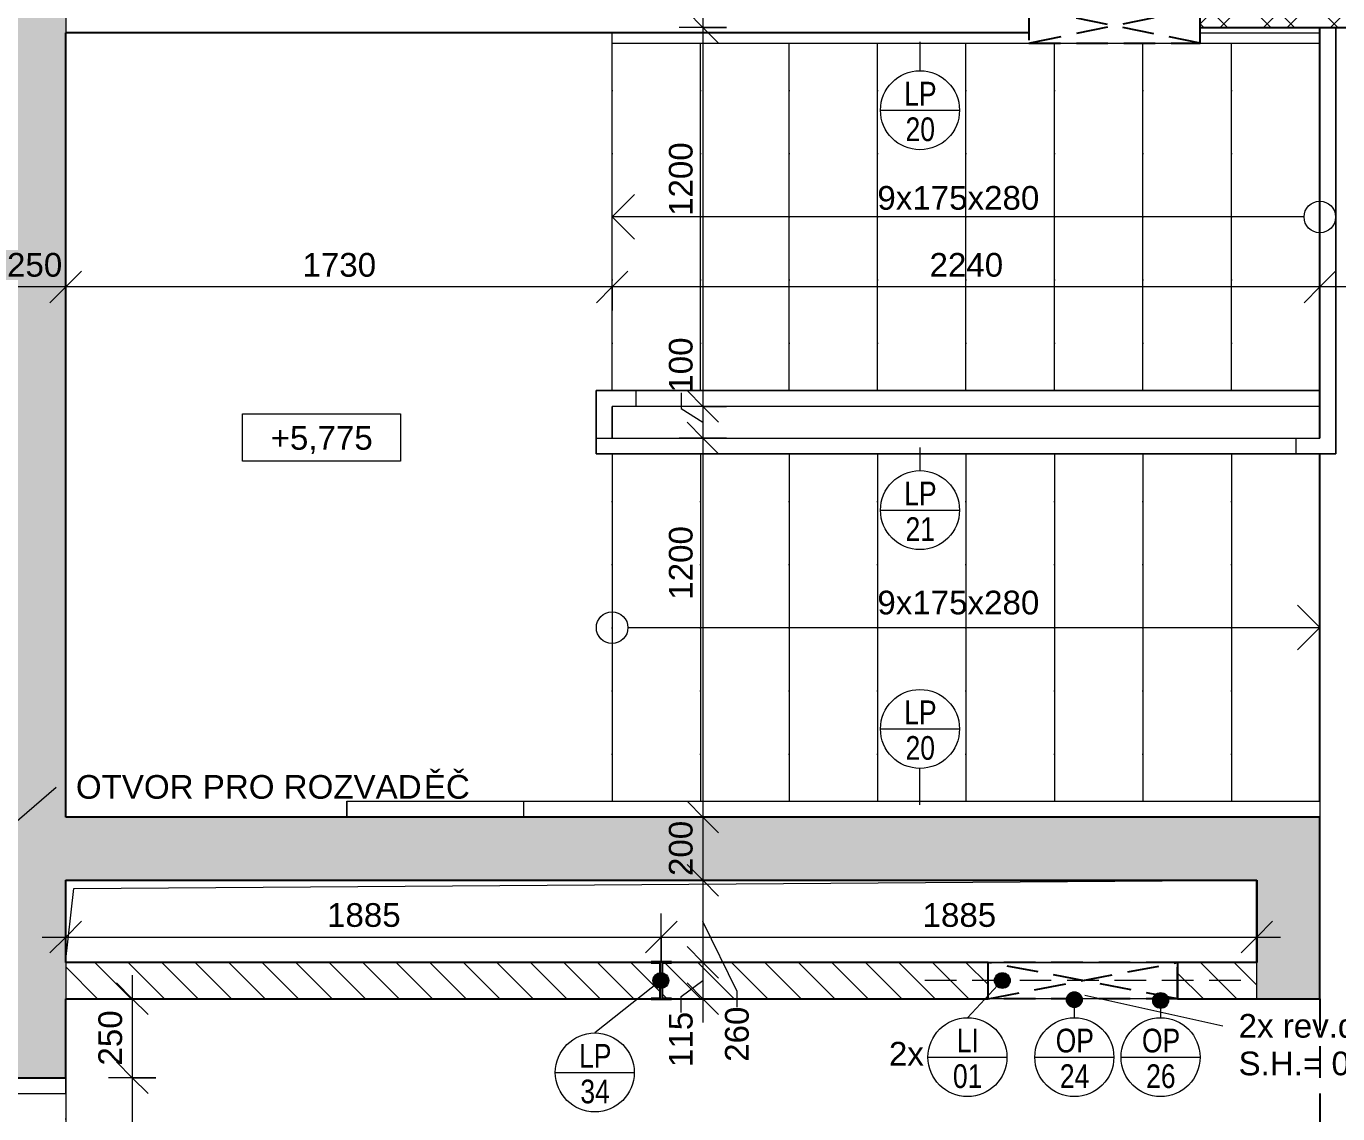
# Model space of a CAD drawing. Header units: millimetres. Extents: x -2204 to 40828, y -3577 to 13817.
# Drawn here: x 10815 to 14967, y 8111 to 11554 of the extents above; entities that cross this region are included whole.
import ezdxf

# ---------------------------------------------------------------- set-up
doc = ezdxf.new("R2010")
doc.units = ezdxf.units.MM
for name, pattern in [('HA_Dash_3mm-S1mm', [150, 100, -50]), ('HA_DashDot_2_2mm-S0_6mm', [110, 50, -30, 0, -30]), ('HA_DashDot_4mm-S1mm', [200, 100, -50, 0, -50])]:
    doc.linetypes.add(name, pattern=pattern)
for name, color, linetype, lineweight in [('A-____-____-DIMS', 9, 'Continuous', 5), ('A-____-____-DIMS-50', 9, 'Continuous', 5), ('A-____-____-IDEN', 9, 'Continuous', 9), ('A-AREA-____-OTLN', 9, 'Continuous', 5), ('A-DETL-____-HDLN', 9, 'HA_Dash_3mm-S1mm', 25), ('A-DETL-GENF-OTLN', 9, 'Continuous', 9), ('A-DOOR-____-MCUT', 9, 'HA_DashDot_2_2mm-S0_6mm', 9), ('A-DOOR-____-OTLN', 9, 'Continuous', 9), ('A-DOOR-FRAM-MCUT', 9, 'Continuous', 9), ('A-FLOR-____-OTLN', 9, 'Continuous', 9), ('A-FLOR-HRAL-IDEN', 9, 'Continuous', 9), ('A-FLOR-HRAL-OTLN', 9, 'Continuous', 9), ('A-GENM-____-HDLN', 9, 'HA_Dash_3mm-S1mm', 9), ('A-GENM-____-IDEN', 9, 'Continuous', 9), ('A-GENM-____-MCUT', 9, 'HA_Dash_3mm-S1mm', 25), ('A-GENM-____-OTLN', 9, 'Continuous', 9), ('A-WALL-____-MCUT', 9, 'Continuous', 9), ('A-WALL-____-PATT', 9, 'Continuous', 25), ('G-____-____-DIMS', 9, 'Continuous', 5), ('G-____-____-TEXT', 9, 'Continuous', 5), ('I-WALL-____-MCUT', 9, 'Continuous', 25), ('I-WALL-____-OTLN', 9, 'Continuous', 9), ('S-COLS-____-MCUT', 9, 'Continuous', 25), ('S-COLS-____-OTLN', 9, 'Continuous', 9), ('S-STRS-____-OTLN', 9, 'Continuous', 9)]:
    doc.layers.add(name, color=color, linetype=linetype, lineweight=lineweight)
doc.styles.add('Arial_1', font='arial.ttf', dxfattribs={"height": 75})
doc.styles.add('Arial_2', font='arial.ttf', dxfattribs={"width": 0.8, "height": 75})
doc.dimstyles.new('Inner_Dimensions', dxfattribs={"dimscale": 304.8, "dimtxt": 76.519455, "dimasz": 0.328084, "dimexe": 0.246063, "dimexo": 0.0625, "dimgap": 0.032808, "dimtad": 1, "dimdec": 0, "dimzin": 0, "dimdsep": 46, "dimtxsty": 'Arial_1', "dimblk1": 'OBLIQUE', "dimblk2": 'OBLIQUE', "dimsah": 1, "dimcen": 0.09, "dimdle": 0.246063, "dimazin": 0, "dimtfac": 1, "dimtdec": 4, "dimtix": 1, "dimtmove": 2, "dimatfit": 3, "dimfxl": 0.246063, "dimfxlon": 1, "dimtvp": 1, "dimtolj": 1, "dimtzin": 0, "dimlwd": 9, "dimlwe": 9, "dimarcsym": 2})
doc.dimstyles.new('Inner_Dimensions_1', dxfattribs={"dimscale": 304.8, "dimtxt": 76.519455, "dimasz": 0.328084, "dimexe": 0.246063, "dimexo": 0.0625, "dimgap": 0.032808, "dimtad": 1, "dimdec": 0, "dimzin": 0, "dimdsep": 46, "dimtxsty": 'Arial_1', "dimblk1": 'OBLIQUE', "dimblk2": 'OBLIQUE', "dimsah": 1, "dimcen": 0.09, "dimdle": 0.246063, "dimazin": 0, "dimtfac": 1, "dimtdec": 4, "dimtix": 1, "dimtmove": 0, "dimatfit": 3, "dimfxl": 0.246063, "dimfxlon": 1, "dimtvp": 1, "dimtolj": 1, "dimtzin": 0, "dimlwd": 9, "dimlwe": 9, "dimarcsym": 2})
doc.dimstyles.new('Inner_Dimensions_2', dxfattribs={"dimscale": 304.8, "dimtxt": 76.519455, "dimasz": 0.328084, "dimexe": 0.246063, "dimexo": 0.0625, "dimgap": 0.032808, "dimtad": 1, "dimdec": 0, "dimzin": 0, "dimdsep": 46, "dimtxsty": 'Arial_1', "dimblk1": 'OBLIQUE', "dimblk2": 'OBLIQUE', "dimsah": 1, "dimcen": 0.09, "dimdle": 0.246063, "dimazin": 0, "dimtfac": 1, "dimtdec": 4, "dimtix": 1, "dimtmove": 1, "dimatfit": 3, "dimfxl": 0.246063, "dimfxlon": 1, "dimtvp": 1, "dimtolj": 1, "dimtzin": 0, "dimlwd": 9, "dimlwe": 9, "dimarcsym": 2})

# ---------------------------------------------------------------- blocks, each defined once
blk = doc.blocks.new('Top Rail Type - Top Rail_Internal_-1382137-DSP_3NP-A')
at = {"layer": 'A-FLOR-HRAL-OTLN'}
for p, q in [((12670, 11499.6), (12670, 11532.6)), ((14910, 11499.6), (12670, 11499.6)), ((14910, 11532.6), (14910, 11499.6))]:
    blk.add_line(p, q, dxfattribs=at)
blk = doc.blocks.new('Top Rail Type - Top Rail_Internal_-V1-DSP_3NP-A')
at = {"layer": 'A-FLOR-HRAL-OTLN'}
for p, q in [((12670, 11499.6), (12670, 11532.6)), ((14910, 11499.6), (12670, 11499.6)), ((14910, 11499.6), (14910, 11532.6))]:
    blk.add_line(p, q, dxfattribs=at)
blk = doc.blocks.new('Top Rail Type - Top Rail_Internal_-1382153-DSP_3NP-A')
at = {"layer": 'A-FLOR-HRAL-OTLN'}
for p, q in [((14910.4, 10324.6), (14910.4, 11550)), ((14960.4, 11550), (14960.4, 10324.6)), ((12619.6, 10400.4), (12744.6, 10400.4)), ((12619.6, 10275.4), (12619.6, 10400.4)), ((12744.6, 10400.4), (14910, 10400.4)), ((12744.6, 10400.4), (12744.6, 10350.4)), ((14910, 10400.4), (14910, 10350.4)), ((12744.6, 10350.4), (12669.6, 10350.4)), ((12669.6, 10350.4), (12669.6, 10275.4)), ((14910, 10350.4), (12744.6, 10350.4)), ((14910.4, 10249.6), (14910.4, 10324.6)), ((14960.4, 10324.6), (14960.4, 10199.6)), ((12619.6, 10249.6), (12619.6, 10275.4)), ((12669.6, 10275.4), (12669.6, 10249.6)), ((12619.6, 10249.6), (12619.6, 10199.6)), ((12619.6, 10199.6), (12619.6, 10249.6)), ((12619.6, 10249.6), (14835.4, 10249.6)), ((14835.4, 10199.6), (14835.4, 10249.6)), ((14835.4, 10249.6), (14910.4, 10249.6)), ((14835.4, 10199.6), (12619.6, 10199.6)), ((14960.4, 10199.6), (14835.4, 10199.6))]:
    blk.add_line(p, q, dxfattribs=at)
blk = doc.blocks.new('Top Rail Type - Top Rail_Internal_-V2-DSP_3NP-A')
at = {"layer": 'A-FLOR-HRAL-OTLN'}
for p, q in [((14910.4, 10249.6), (14910.4, 11550)), ((14960.4, 10199.6), (14960.4, 11550)), ((12619.6, 10400.4), (12619.6, 10249.6)), ((12744.6, 10400.4), (12619.6, 10400.4)), ((14910, 10400.4), (12744.6, 10400.4)), ((14910, 10350.4), (14910, 10400.4)), ((12669.6, 10350.4), (12669.6, 10249.6)), ((12744.6, 10350.4), (12669.6, 10350.4)), ((14910, 10350.4), (12744.6, 10350.4)), ((12669.6, 10249.6), (14835.4, 10249.6)), ((14835.4, 10249.6), (14910.4, 10249.6)), ((12619.6, 10199.6), (14835.4, 10199.6)), ((14835.4, 10199.6), (14960.4, 10199.6))]:
    blk.add_line(p, q, dxfattribs=at)
blk = doc.blocks.new('HA_DR_Single_Swing_Solid - In_BJ_900x2100_Vstupni-2215769-DSP_3NP-A')
at = {"layer": 'A-DOOR-____-MCUT'}
for p, q in [((-450, 125), (450, 125)), ((-450, -125), (450, -125))]:
    blk.add_line(p, q, dxfattribs=at)
at = {"layer": 'A-DOOR-____-OTLN'}
for p, q in [((-500, 125), (500, 125)), ((-500, -125), (500, -125))]:
    blk.add_line(p, q, dxfattribs=at)
at = {"layer": 'A-DOOR-____-OTLN', "lineweight": 5}
blk.add_line((450, -1025), (450, -125), dxfattribs=at)
blk.add_arc((450, -125), 900, 180, 270, dxfattribs=at)
at = {"layer": 'A-DOOR-FRAM-MCUT'}
for p, q in [((-450, 125), (-500, 125)), ((-450, -125), (-450, 125)), ((500, 125), (450, 125)), ((450, 125), (450, -125)), ((-500, -125), (-450, -125)), ((450, -125), (500, -125))]:
    blk.add_line(p, q, dxfattribs=at)
blk = doc.blocks.new('HA_GM_Shaft_Rectangle - Default-2065159-DSP_3NP-A')
at = {"layer": 'A-DETL-GENF-OTLN'}
for p, q in [((26, -26), (3770.3, 0)), ((0, -260), (26, -26))]:
    blk.add_line(p, q, dxfattribs=at)
at = {"layer": 'A-GENM-____-OTLN'}
for p, q in [((0, -260), (0, 0)), ((0, 0), (3770.3, 0)), ((3770.3, 0), (3770.3, -260)), ((3770.3, -260), (0, -260))]:
    blk.add_line(p, q, dxfattribs=at)
blk = doc.blocks.new('HA_sCO_I_Parallel - IPE 120-1930097-DSP_3NP-A')
at = {"layer": 'S-COLS-____-MCUT'}
for p, q in [((-32, 60), (32, 60)), ((-32, 55.6), (-32, 60)), ((-3.15, 55.6), (-32, 55.6)), ((-3.15, -55.6), (-3.15, 55.6)), ((3.15, 55.6), (3.15, -55.6)), ((32, 55.6), (3.15, 55.6)), ((32, 60), (32, 55.6)), ((-32, -55.6), (-3.15, -55.6)), ((-32, -60), (-32, -55.6)), ((32, -60), (-32, -60)), ((3.15, -55.6), (32, -55.6)), ((32, -55.6), (32, -60))]:
    blk.add_line(p, q, dxfattribs=at)
blk = doc.blocks.new('TB_Porotherm KP11_5_1000mm - TB_Porotherm KP11_5_1000mm-1965691-DSP_3NP-A')
at = {"layer": 'A-GENM-____-HDLN'}
for p, q in [((-500, 57.5), (500, 57.5)), ((-500, 0), (500, 0)), ((500, -57.5), (-500, -57.5))]:
    blk.add_line(p, q, dxfattribs=at)
blk = doc.blocks.new('HA_GM_Opening_Rectangle_WallBased - Default-2177365-DSP_3NP-A')
at = {"layer": 'A-GENM-____-MCUT'}
for p, q in [((425, 57.5), (-175, -57.5)), ((-175, 57.5), (425, -57.5)), ((-175, 57.5), (-175, -57.5)), ((-175, 57.5), (425, 57.5)), ((425, 57.5), (425, -57.5)), ((-175, -57.5), (425, -57.5))]:
    blk.add_line(p, q, dxfattribs=at)
blk = doc.blocks.new('Top Rail Type - Top Rail_Internal_-2185086-DSP_3NP-A')
at = {"layer": 'A-FLOR-HRAL-OTLN'}
for p, q in [((11830, 9050.4), (11830, 9100.4)), ((11830, 9100.4), (12390, 9100.4)), ((12390, 9050.4), (12390, 9100.4)), ((12390, 9100.4), (14910, 9100.4)), ((14910, 9100.4), (14910, 9050.4)), ((12390, 9050.4), (11830, 9050.4)), ((14910, 9050.4), (12390, 9050.4))]:
    blk.add_line(p, q, dxfattribs=at)
blk = doc.blocks.new('Top Rail Type - Top Rail_Internal_-V23-DSP_3NP-A')
at = {"layer": 'A-FLOR-HRAL-OTLN'}
for p, q in [((11830, 9100.4), (11830, 9050.4)), ((11830, 9100.4), (12390, 9100.4)), ((12390, 9100.4), (14910, 9100.4)), ((14910, 9100.4), (14910, 9050.4)), ((11830, 9050.4), (12390, 9050.4)), ((12390, 9050.4), (14910, 9050.4))]:
    blk.add_line(p, q, dxfattribs=at)
blk = doc.blocks.new('HA_GM_Opening_Circle_WallBased - Default-2230000-DSP_3NP-A')
at = {"layer": 'A-GENM-____-MCUT'}
for p, q in [((180, 211.6), (70, 211.6)), ((70, 211.6), (70, -330.7)), ((180, 211.6), (70, -330.7)), ((70, 211.6), (180, -330.7)), ((180, -330.7), (180, 211.6)), ((70, -330.7), (180, -330.7))]:
    blk.add_line(p, q, dxfattribs=at)
blk = doc.blocks.new('HA_SYMB_Staircase_Arrow - Default-1661213-DSP_3NP-A')
at = {"layer": 'A-DETL-GENF-OTLN'}
for p, q in [((2240, 0), (2169.3, 70.7)), ((2240, 0), (2169.3, -70.7)), ((50, 0), (2240, 0))]:
    blk.add_line(p, q, dxfattribs=at)
blk.add_circle((0, 0), 50, dxfattribs=at)
blk = doc.blocks.new('DIMBLOCK12-DSP_3NP-A')
at = {"layer": 'A-____-____-DIMS-50', "lineweight": 9}
for p, q in [((14910, 10653.5), (14910, 10803.5)), ((16670, 10653.5), (16670, 10803.5)), ((14910, 10728.5), (14960, 10778.5)), ((16670, 10728.5), (16720, 10778.5)), ((14910, 10728.5), (14860, 10678.5)), ((16670, 10728.5), (14910, 10728.5)), ((14910, 10728.5), (14910, 10653.5)), ((16670, 10728.5), (16620, 10678.5)), ((16670, 10728.5), (16670, 10653.5))]:
    blk.add_line(p, q, dxfattribs=at)
at = {"layer": 'A-____-____-DIMS-50', "color": 0, "lineweight": 9, "insert": (15674.6, 10835.9), "char_height": 75, "width": 276.883, "attachment_point": 1, "line_spacing_factor": 0.941778, "style": 'Arial_1'}
blk.add_mtext('1760', dxfattribs=at)
blk = doc.blocks.new('_Oblique')
at = {"color": 0, "linetype": 'ByBlock', "lineweight": -2}
blk.add_line((-0.5, -0.5), (0.5, 0.5), dxfattribs=at)
blk = doc.blocks.new('DIMBLOCK13-DSP_3NP-A')
at = {"layer": 'A-____-____-DIMS-50', "lineweight": 9}
for p, q in [((12670, 10653.5), (12670, 10803.5)), ((14910, 10653.5), (14910, 10803.5)), ((12670, 10728.5), (12720, 10778.5)), ((14910, 10728.5), (14960, 10778.5)), ((12670, 10728.5), (12620, 10678.5)), ((14910, 10728.5), (12670, 10728.5)), ((12670, 10728.5), (12670, 10653.5)), ((14910, 10728.5), (14860, 10678.5)), ((14910, 10728.5), (14910, 10653.5))]:
    blk.add_line(p, q, dxfattribs=at)
at = {"layer": 'A-____-____-DIMS-50', "color": 0, "lineweight": 9, "insert": (13674.6, 10835.9), "char_height": 75, "width": 276.883, "attachment_point": 1, "line_spacing_factor": 0.941778, "style": 'Arial_1'}
blk.add_mtext('2240', dxfattribs=at)
blk = doc.blocks.new('DIMBLOCK14-DSP_3NP-A')
at = {"layer": 'A-____-____-DIMS-50', "lineweight": 9}
for p, q in [((10940.5, 10653.5), (10940.5, 10803.5)), ((12670, 10653.5), (12670, 10803.5)), ((10940.5, 10728.5), (10990.5, 10778.5)), ((12670, 10728.5), (12720, 10778.5)), ((10940.5, 10728.5), (10890.5, 10678.5)), ((12670, 10728.5), (10940.5, 10728.5)), ((10940.5, 10728.5), (10940.5, 10653.5)), ((12670, 10728.5), (12620, 10678.5)), ((12670, 10728.5), (12670, 10653.5))]:
    blk.add_line(p, q, dxfattribs=at)
at = {"layer": 'A-____-____-DIMS-50', "color": 0, "lineweight": 9, "insert": (11689.9, 10835.9), "char_height": 75, "width": 276.883, "attachment_point": 1, "line_spacing_factor": 0.941778, "style": 'Arial_1'}
blk.add_mtext('1730', dxfattribs=at)
blk = doc.blocks.new('DIMBLOCK15-DSP_3NP-A')
at = {"layer": 'A-____-____-DIMS-50', "lineweight": 9}
for p, q in [((10690.5, 10653.5), (10690.5, 10803.5)), ((10940.5, 10653.5), (10940.5, 10803.5)), ((10690.5, 10728.5), (10740.5, 10778.5)), ((10940.5, 10728.5), (10990.5, 10778.5)), ((10690.5, 10728.5), (10640.5, 10678.5)), ((10940.5, 10728.5), (10690.5, 10728.5)), ((10690.5, 10728.5), (10690.5, 10653.5)), ((10940.5, 10728.5), (10890.5, 10678.5)), ((10940.5, 10728.5), (10940.5, 10653.5))]:
    blk.add_line(p, q, dxfattribs=at)
at = {"layer": 'A-____-____-DIMS-50', "color": 0, "lineweight": 9, "insert": (10754.7, 10835.9), "char_height": 75, "width": 207.662, "attachment_point": 1, "line_spacing_factor": 0.941778, "style": 'Arial_1'}
blk.add_mtext('250', dxfattribs=at)
blk = doc.blocks.new('DIMBLOCK25-DSP_3NP-A')
at = {"layer": 'A-____-____-DIMS-50', "lineweight": 9}
for p, q in [((11151.2, 8475), (11101.2, 8525)), ((11151.2, 8550), (11151.2, 8225)), ((11226.2, 8475), (11076.2, 8475)), ((11151.2, 8475), (11201.2, 8425)), ((11151.2, 8475), (11226.2, 8475)), ((11151.2, 8225), (11101.2, 8275)), ((11226.2, 8225), (11076.2, 8225)), ((11151.2, 8225), (11201.2, 8175)), ((11151.2, 8225), (11226.2, 8225))]:
    blk.add_line(p, q, dxfattribs=at)
at = {"layer": 'A-____-____-DIMS-50', "color": 0, "lineweight": 9, "insert": (11043.8, 8263.5), "char_height": 75, "width": 207.662, "attachment_point": 1, "rotation": 90, "line_spacing_factor": 0.941778, "style": 'Arial_1'}
blk.add_mtext('250', dxfattribs=at)
blk = doc.blocks.new('DIMBLOCK26-DSP_3NP-A')
at = {"layer": 'A-____-____-DIMS-50', "lineweight": 9}
for p, q in [((11151.2, 8225), (11101.2, 8275)), ((11226.2, 8225), (11076.2, 8225)), ((11151.2, 8225), (11151.2, 7225)), ((11151.2, 8225), (11201.2, 8175)), ((11151.2, 8225), (11226.2, 8225)), ((11151.2, 7225), (11101.2, 7275)), ((11226.2, 7225), (11076.2, 7225)), ((11151.2, 7225), (11201.2, 7175)), ((11151.2, 7225), (11226.2, 7225))]:
    blk.add_line(p, q, dxfattribs=at)
at = {"layer": 'A-____-____-DIMS-50', "color": 0, "lineweight": 9, "insert": (11043.8, 7609.6), "char_height": 75, "width": 276.883, "attachment_point": 1, "rotation": 90, "line_spacing_factor": 0.941778, "style": 'Arial_1'}
blk.add_mtext('1000', dxfattribs=at)
blk = doc.blocks.new('DIMBLOCK73-DSP_3NP-A')
at = {"layer": 'A-____-____-DIMS-50', "lineweight": 9}
for p, q in [((12957, 11625), (12957, 10350.4)), ((12957, 11550), (12907, 11600)), ((13032, 11550), (12882, 11550)), ((12957, 11550), (13007, 11500)), ((12957, 11550), (13032, 11550)), ((12957, 10350.4), (12907, 10400.4)), ((13032, 10350.4), (12882, 10350.4)), ((12957, 10350.4), (13007, 10300.4)), ((12957, 10350.4), (13032, 10350.4))]:
    blk.add_line(p, q, dxfattribs=at)
at = {"layer": 'A-____-____-DIMS-50', "color": 0, "lineweight": 9, "insert": (12849.6, 10953.2), "char_height": 75, "width": 276.883, "attachment_point": 1, "rotation": 90, "line_spacing_factor": 0.941778, "style": 'Arial_1'}
blk.add_mtext('1200', dxfattribs=at)
blk = doc.blocks.new('DIMBLOCK74-DSP_3NP-A')
at = {"layer": 'A-____-____-DIMS-50', "lineweight": 9}
for p, q in [((12888.1, 10393.7), (12888.1, 10343.7)), ((12957, 10350.4), (12907, 10400.4)), ((13032, 10350.4), (12882, 10350.4)), ((12888.1, 10343.7), (12957, 10300.2)), ((12957, 10350.4), (12957, 10250)), ((12957, 10350.4), (13007, 10300.4)), ((12957, 10350.4), (13032, 10350.4)), ((12957, 10250), (12907, 10300)), ((13032, 10250), (12882, 10250)), ((12957, 10250), (13007, 10200)), ((12957, 10250), (13032, 10250))]:
    blk.add_line(p, q, dxfattribs=at)
at = {"layer": 'A-____-____-DIMS-50', "color": 0, "lineweight": 9, "insert": (12849.6, 10393.7), "char_height": 75, "width": 207.662, "attachment_point": 1, "rotation": 90, "line_spacing_factor": 0.941778, "style": 'Arial_1'}
blk.add_mtext('100', dxfattribs=at)
blk = doc.blocks.new('DIMBLOCK75-DSP_3NP-A')
at = {"layer": 'A-____-____-DIMS-50', "lineweight": 9}
for p, q in [((12957, 10250), (12907, 10300)), ((13032, 10250), (12882, 10250)), ((12957, 10250), (12957, 9050)), ((12957, 10250), (13007, 10200)), ((12957, 10250), (13032, 10250)), ((12957, 9050), (12907, 9100)), ((13032, 9050), (12882, 9050)), ((12957, 9050), (13007, 9000)), ((12957, 9050), (13032, 9050))]:
    blk.add_line(p, q, dxfattribs=at)
at = {"layer": 'A-____-____-DIMS-50', "color": 0, "lineweight": 9, "insert": (12849.6, 9738.2), "char_height": 75, "width": 276.883, "attachment_point": 1, "rotation": 90, "line_spacing_factor": 0.941778, "style": 'Arial_1'}
blk.add_mtext('1200', dxfattribs=at)
blk = doc.blocks.new('DIMBLOCK76-DSP_3NP-A')
at = {"layer": 'A-____-____-DIMS-50', "lineweight": 9}
for p, q in [((12957, 9050), (12907, 9100)), ((13032, 9050), (12882, 9050)), ((12957, 9050), (12957, 8850)), ((12957, 9050), (13007, 9000)), ((12957, 9050), (13032, 9050)), ((12957, 8850), (12907, 8900)), ((13032, 8850), (12882, 8850)), ((12957, 8850), (13007, 8800)), ((12957, 8850), (13032, 8850))]:
    blk.add_line(p, q, dxfattribs=at)
at = {"layer": 'A-____-____-DIMS-50', "color": 0, "lineweight": 9, "insert": (12849.6, 8863.5), "char_height": 75, "width": 207.662, "attachment_point": 1, "rotation": 90, "line_spacing_factor": 0.941778, "style": 'Arial_1'}
blk.add_mtext('200', dxfattribs=at)
blk = doc.blocks.new('DIMBLOCK77-DSP_3NP-A')
at = {"layer": 'A-____-____-DIMS-50', "lineweight": 9}
for p, q in [((12957, 8850), (12907, 8900)), ((13032, 8850), (12882, 8850)), ((12957, 8850), (12957, 8590)), ((12957, 8850), (13007, 8800)), ((12957, 8850), (13032, 8850)), ((13065.7, 8498.4), (12957, 8720)), ((12957, 8590), (12907, 8640)), ((13032, 8590), (12882, 8590)), ((12957, 8590), (13007, 8540)), ((12957, 8590), (13032, 8590)), ((13065.7, 8448.4), (13065.7, 8498.4))]:
    blk.add_line(p, q, dxfattribs=at)
at = {"layer": 'A-____-____-DIMS-50', "color": 0, "lineweight": 9, "insert": (13027.2, 8275.3), "char_height": 75, "width": 207.662, "attachment_point": 1, "rotation": 90, "line_spacing_factor": 0.941778, "style": 'Arial_1'}
blk.add_mtext('260', dxfattribs=at)
blk = doc.blocks.new('DIMBLOCK78-DSP_3NP-A')
at = {"layer": 'A-____-____-DIMS-50', "lineweight": 9}
for p, q in [((12957, 8590), (12907, 8640)), ((13032, 8590), (12882, 8590)), ((12957, 8590), (12957, 8400)), ((12957, 8590), (13007, 8540)), ((12957, 8590), (13032, 8590)), ((12888.1, 8481.9), (12957, 8532.5)), ((12957, 8475), (12907, 8525)), ((13032, 8475), (12882, 8475)), ((12888.1, 8431.9), (12888.1, 8481.9)), ((12957, 8475), (13007, 8425)), ((12957, 8475), (13032, 8475))]:
    blk.add_line(p, q, dxfattribs=at)
at = {"layer": 'A-____-____-DIMS-50', "color": 0, "lineweight": 9, "insert": (12849.6, 8258.8), "char_height": 75, "width": 207.662, "attachment_point": 1, "rotation": 90, "line_spacing_factor": 0.941778, "style": 'Arial_1'}
blk.add_mtext('115', dxfattribs=at)
blk = doc.blocks.new('Spot Elevations - Generic-448778-DSP_3NP-A')
at = {"layer": 'G-____-____-DIMS', "lineweight": 9}
for p, q in [((-5, 0), (-5, 3)), ((-5, 3), (5, 3)), ((5, 3), (5, 0)), ((5, 0), (-5, 0))]:
    blk.add_line(p, q, dxfattribs=at)
blk = doc.blocks.new('DIMBLOCK144-DSP_3NP-A')
at = {"layer": 'A-____-____-DIMS-50', "lineweight": 9}
for p, q in [((10940.5, 8745.2), (10940.5, 8595.2)), ((10940.5, 8670.2), (10940.5, 8745.2)), ((10940.5, 8670.2), (10990.5, 8720.2)), ((12825.5, 8595.2), (12825.5, 8745.2)), ((12825.5, 8670.2), (12875.5, 8720.2)), ((10865.5, 8670.2), (12825.5, 8670.2)), ((10940.5, 8670.2), (10890.5, 8620.2)), ((12825.5, 8670.2), (12775.5, 8620.2)), ((12825.5, 8670.2), (12825.5, 8595.2))]:
    blk.add_line(p, q, dxfattribs=at)
at = {"layer": 'A-____-____-DIMS-50', "color": 0, "lineweight": 9, "insert": (11767.6, 8777.6), "char_height": 75, "width": 276.883, "attachment_point": 1, "line_spacing_factor": 0.941778, "style": 'Arial_1'}
blk.add_mtext('1885', dxfattribs=at)
blk = doc.blocks.new('DIMBLOCK145-DSP_3NP-A')
at = {"layer": 'A-____-____-DIMS-50', "lineweight": 9}
for p, q in [((12825.5, 8595.2), (12825.5, 8745.2)), ((12825.5, 8670.2), (12875.5, 8720.2)), ((14710.5, 8745.2), (14710.5, 8595.2)), ((14710.5, 8670.2), (14710.5, 8745.2)), ((14710.5, 8670.2), (14760.5, 8720.2)), ((12825.5, 8670.2), (12775.5, 8620.2)), ((12825.5, 8670.2), (14785.5, 8670.2)), ((12825.5, 8670.2), (12825.5, 8595.2)), ((14710.5, 8670.2), (14660.5, 8620.2))]:
    blk.add_line(p, q, dxfattribs=at)
at = {"layer": 'A-____-____-DIMS-50', "color": 0, "lineweight": 9, "insert": (13652.6, 8777.6), "char_height": 75, "width": 276.883, "attachment_point": 1, "line_spacing_factor": 0.941778, "style": 'Arial_1'}
blk.add_mtext('1885', dxfattribs=at)
blk = doc.blocks.new('HA_TAG_GM_Products - Generic-588599-DSP_3NP-A')
at = {"layer": 'A-GENM-____-IDEN'}
blk.add_line((-2.5, 0), (2.5, 0), dxfattribs=at)
blk.add_circle((0, 0), 2.5, dxfattribs=at)
blk = doc.blocks.new('HA_TAG_GM_Railings - Generic-2184224-DSP_3NP-A')
at = {"layer": 'A-FLOR-HRAL-IDEN'}
blk.add_line((-2.5, 0), (2.5, 0), dxfattribs=at)
blk.add_circle((0, 0), 2.5, dxfattribs=at)

msp = doc.modelspace()

# ---------------------------------------------------------------- hatches: boundary and pattern name
at = {"layer": 'A-GENM-____-IDEN'}
h = msp.add_hatch(color=256, dxfattribs=at)
edge = h.paths.add_edge_path()
edge.add_arc((12824.3, 8532.5), 25, 0, 360)
h = msp.add_hatch(color=256, dxfattribs=at)
edge = h.paths.add_edge_path()
edge.add_arc((13904.9, 8532.5), 25, 0, 360)
h = msp.add_hatch(color=256, dxfattribs=at)
edge = h.paths.add_edge_path()
edge.add_arc((14132.9, 8472), 25, 0, 360)
h = msp.add_hatch(color=256, dxfattribs=at)
edge = h.paths.add_edge_path()
edge.add_arc((14406, 8469.5), 25, 0, 360)
at = {"layer": 'A-WALL-____-PATT', "lineweight": 5}
h = msp.add_hatch(dxfattribs=at)
h.set_pattern_fill('FP_3', color=256, style=0, pattern_type=2)
h.set_pattern_definition([(45, (0, 0), (-106.066, 106.066), []), (45, (75, 0), (-106.066, 106.066), []), (315, (0, 0), (106.066, 106.066), []), (315, (75, 0), (106.066, 106.066), [])])
h.paths.add_polyline_path([(15205, 11550), (15205, 11990), (14405, 11990), (14405, 11610), (14531.6, 11610), (14531.6, 11550)])
h.paths.add_polyline_path([(16205, 11550), (19095, 11550), (19095, 11990), (16205, 11990), (16205, 11726)])
h = msp.add_hatch(color=256, dxfattribs=at)
h.paths.add_polyline_path([(10690.5, 6725), (10940.5, 6725), (10940.5, 7225), (10690.5, 7225), (10690.5, 6773.9)])
h.paths.add_polyline_path([(10690.5, 8225), (10940.5, 8225), (10940.5, 11620.1), (10690.5, 11620.1), (10690.5, 8424.6)])
at = {"layer": 'A-WALL-____-PATT', "lineweight": 9}
for points in [[(11808.2, 8850), (14710.5, 8850), (14710.5, 9050), (10940.5, 9050), (10940.5, 8850), (10957.8, 8850)], [(14910.5, 8475), (14910.5, 9050), (14710.5, 9050), (14710.5, 8475), (14784.6, 8475)]]:
    msp.add_hatch(color=256, dxfattribs=at).paths.add_polyline_path(points)
at = {"layer": 'A-WALL-____-PATT', "lineweight": 5}
h = msp.add_hatch(dxfattribs=at)
h.set_pattern_fill('FP_1', color=256, style=0, pattern_type=2)
h.set_pattern_definition([(135, (0, 0), (-53.033, -53.033), [])])
h.paths.add_polyline_path([(14460, 8475), (14710.5, 8475), (14710.5, 8590), (14460, 8590)])
h.paths.add_polyline_path([(10940.5, 8475), (12793.5, 8475), (12793.5, 8476.9), (12822.3, 8476.9), (12822.3, 8588.1), (12793.5, 8588.1), (12793.5, 8590), (10940.5, 8590)])
h.paths.add_polyline_path([(13509, 8475), (13860, 8475), (13860, 8590), (12857.5, 8590), (12857.5, 8588.1), (12828.6, 8588.1), (12828.6, 8476.9), (12857.5, 8476.9), (12857.5, 8475)])

# ---------------------------------------------------------------- linework, layer by layer
at = {"layer": 'A-____-____-IDEN'}
msp.add_line((10357.7, 8667.5), (10909.9, 9144.6), dxfattribs=at)
at = {"layer": 'A-AREA-____-OTLN', "lineweight": 25}
for p, q in [((14910, 10249.6), (14910, 11550)), ((14910, 10250), (14910, 10350)), ((14910, 9100.4), (14910, 10199.6))]:
    msp.add_line(p, q, dxfattribs=at)
at = {"layer": 'A-DETL-____-HDLN'}
msp.add_line((14910, 8475), (14910, 6975), dxfattribs=at)
at = {"layer": 'A-FLOR-____-OTLN'}
for p, q in [((14531.6, 11532.6), (14910.4, 11532.6)), ((14910, 10350), (14910, 10250)), ((14910.5, 10199.6), (14910.5, 9050)), ((14710, 8590), (14710, 8850))]:
    msp.add_line(p, q, dxfattribs=at)
at = {"layer": 'A-FLOR-HRAL-IDEN'}
for p, q in [((13644.4, 11503.9), (13644.4, 11412.7)), ((13644.4, 10219.9), (13644.4, 10147)), ((13644.4, 9089.1), (13644.4, 9204.1))]:
    msp.add_line(p, q, dxfattribs=at)
at = {"layer": 'A-GENM-____-IDEN'}
for p, q in [((12824.3, 8532.5), (12615.2, 8366.6)), ((13904.9, 8532.5), (13794.6, 8415)), ((14132.9, 8472), (14132.9, 8415)), ((14406, 8469.5), (14406, 8415))]:
    msp.add_line(p, q, dxfattribs=at)
for centre in [(12824.3, 8532.5), (13904.9, 8532.5), (14132.9, 8472), (14406, 8469.5)]:
    msp.add_circle(centre, 25, dxfattribs=at)
at = {"layer": 'A-WALL-____-MCUT'}
for p, q in [((10940.5, 11620.1), (10940.5, 11532.6)), ((10940.5, 8590), (10940.5, 8475)), ((14710.5, 8475), (14710.5, 8590))]:
    msp.add_line(p, q, dxfattribs=at)
at = {"layer": 'A-WALL-____-MCUT', "lineweight": 25}
for p, q in [((14531.6, 11550), (15205, 11550)), ((13989.3, 11532.6), (10940.5, 11532.6))]:
    msp.add_line(p, q, dxfattribs=at)
at = {"layer": 'G-____-____-TEXT', "color": 50, "lineweight": 9}
msp.add_line((14166.4, 8486.5), (14602.8, 8389.3), dxfattribs=at)
at = {"layer": 'I-WALL-____-MCUT'}
for p, q in [((10940.5, 9050), (10940.5, 11532.6)), ((14910.5, 9050), (10940.5, 9050)), ((14910.5, 8475), (14910.5, 9050)), ((10940.5, 8590), (10940.5, 8850)), ((10940.5, 8850), (14710.5, 8850)), ((14710.5, 8850), (14710.5, 8590)), ((12793.5, 8590), (10940.5, 8590)), ((13860, 8590), (12857.5, 8590)), ((13860, 8475), (13860, 8590)), ((14710.5, 8590), (14460, 8590)), ((14460, 8590), (14460, 8475)), ((10940.5, 8225), (10940.5, 8475)), ((10940.5, 8475), (12793.5, 8475)), ((12857.5, 8475), (13860, 8475)), ((14460, 8475), (14910.5, 8475)), ((10690.5, 8225), (10940.5, 8225))]:
    msp.add_line(p, q, dxfattribs=at)
at = {"layer": 'I-WALL-____-OTLN'}
for p, q in [((13860, 8590), (14460, 8590)), ((14460, 8475), (13860, 8475))]:
    msp.add_line(p, q, dxfattribs=at)
at = {"layer": 'S-STRS-____-OTLN'}
for p, q in [((12670, 10400.4), (12670, 11499.6)), ((12950, 10400.4), (12950, 11499.6)), ((13230, 10400.4), (13230, 11499.6)), ((13510, 10400.4), (13510, 11499.6)), ((13790, 10400.4), (13790, 11499.6)), ((14070, 10400.4), (14070, 11499.6)), ((14350, 10400.4), (14350, 11499.6)), ((14630, 10400.4), (14630, 11499.6)), ((14910, 10400.4), (14910, 11499.6)), ((12670, 10250), (12670, 10350)), ((12950, 10350), (12670, 10350)), ((13230, 10350), (12950, 10350)), ((13510, 10350), (13230, 10350)), ((13790, 10350), (13510, 10350)), ((14070, 10350), (13790, 10350)), ((14350, 10350), (14070, 10350)), ((14630, 10350), (14350, 10350)), ((14910, 10350), (14630, 10350)), ((12670, 10250), (12950, 10250)), ((12950, 10250), (13230, 10250)), ((13230, 10250), (13510, 10250)), ((13510, 10250), (13790, 10250)), ((13790, 10250), (14070, 10250)), ((14070, 10250), (14350, 10250)), ((14350, 10250), (14630, 10250)), ((14630, 10250), (14910, 10250)), ((12670, 10199.6), (12670, 9100.4)), ((12950, 10199.6), (12950, 9100.4)), ((13230, 10199.6), (13230, 9100.4)), ((13510, 10199.6), (13510, 9100.4)), ((13790, 10199.6), (13790, 9100.4)), ((14070, 10199.6), (14070, 9100.4)), ((14350, 10199.6), (14350, 9100.4)), ((14630, 10199.6), (14630, 9100.4)), ((14910, 10199.6), (14910, 9100.4))]:
    msp.add_line(p, q, dxfattribs=at)
at = {"layer": 'S-STRS-____-OTLN', "linetype": 'HA_DashDot_4mm-S1mm'}
for p, q in [((12670, 10400.4), (12670, 11499.6)), ((12950, 10400.4), (12950, 11499.6)), ((13230, 10400.4), (13230, 11499.6)), ((13510, 10400.4), (13510, 11499.6)), ((13790, 10400.4), (13790, 11499.6)), ((14070, 10400.4), (14070, 11499.6)), ((14350, 10400.4), (14350, 11499.6)), ((14630, 10400.4), (14630, 11499.6)), ((14910, 10400.4), (14910, 11499.6)), ((12670, 10199.6), (12670, 9100.4)), ((12950, 10199.6), (12950, 9100.4)), ((13230, 10199.6), (13230, 9100.4)), ((13510, 10199.6), (13510, 9100.4)), ((13790, 10199.6), (13790, 9100.4)), ((14070, 10199.6), (14070, 9100.4)), ((14350, 10199.6), (14350, 9100.4)), ((14630, 10199.6), (14630, 9100.4))]:
    msp.add_line(p, q, dxfattribs=at)

# ---------------------------------------------------------------- block references
at = {"layer": 'A-DETL-GENF-OTLN', "rotation": 180}
msp.add_blockref('HA_SYMB_Staircase_Arrow - Default-1661213-DSP_3NP-A', (14910, 10950), dxfattribs=at)
at = {"layer": 'A-DETL-GENF-OTLN'}
msp.add_blockref('HA_SYMB_Staircase_Arrow - Default-1661213-DSP_3NP-A', (12670, 9650), dxfattribs=at)
at = {"layer": 'A-DOOR-____-OTLN', "rotation": 270}
msp.add_blockref('HA_DR_Single_Swing_Solid - In_BJ_900x2100_Vstupni-2215769-DSP_3NP-A', (10815.5, 7725), dxfattribs=at)
at = {"layer": 'A-FLOR-HRAL-IDEN', "xscale": 49.99999999999998, "yscale": 49.99999999999998, "zscale": 49.99999999999998}
for p in [(13644.4, 11287.7), (13644.4, 10022), (13644.4, 9329.1)]:
    msp.add_blockref('HA_TAG_GM_Railings - Generic-2184224-DSP_3NP-A', p, dxfattribs=at)
at = {"layer": 'A-FLOR-HRAL-OTLN'}
for name in ['Top Rail Type - Top Rail_Internal_-1382153-DSP_3NP-A', 'Top Rail Type - Top Rail_Internal_-V2-DSP_3NP-A', 'Top Rail Type - Top Rail_Internal_-1382137-DSP_3NP-A', 'Top Rail Type - Top Rail_Internal_-V1-DSP_3NP-A', 'Top Rail Type - Top Rail_Internal_-2185086-DSP_3NP-A', 'Top Rail Type - Top Rail_Internal_-V23-DSP_3NP-A']:
    msp.add_blockref(name, (0, 0), dxfattribs=at)
at = {"layer": 'A-GENM-____-IDEN', "xscale": 49.99999999999998, "yscale": 49.99999999999998, "zscale": 49.99999999999998}
for p in [(13794.6, 8290), (14132.9, 8290), (14406, 8290), (12615.2, 8241.6)]:
    msp.add_blockref('HA_TAG_GM_Products - Generic-588599-DSP_3NP-A', p, dxfattribs=at)
at = {"layer": 'A-GENM-____-OTLN'}
for name, p, rotation in [('HA_GM_Opening_Circle_WallBased - Default-2230000-DSP_3NP-A', (14320, 11680), 269.9999999999998), ('TB_Porotherm KP11_5_1000mm - TB_Porotherm KP11_5_1000mm-1965691-DSP_3NP-A', (14160, 8532.5), 180), ('HA_GM_Opening_Rectangle_WallBased - Default-2177365-DSP_3NP-A', (14285, 8532.5), 180)]:
    msp.add_blockref(name, p, dxfattribs=dict(at, rotation=rotation))
at = {"layer": 'A-GENM-____-OTLN', "lineweight": 5}
msp.add_blockref('HA_GM_Shaft_Rectangle - Default-2065159-DSP_3NP-A', (10940.2, 8850), dxfattribs=at)
at = {"layer": 'G-____-____-DIMS', "lineweight": 9, "xscale": 49.99999999999998, "yscale": 49.99999999999998, "zscale": 49.99999999999998}
msp.add_blockref('Spot Elevations - Generic-448778-DSP_3NP-A', (11750, 10177.2), dxfattribs=at)
at = {"layer": 'S-COLS-____-OTLN', "rotation": 180}
msp.add_blockref('HA_sCO_I_Parallel - IPE 120-1930097-DSP_3NP-A', (12825.5, 8532.5), dxfattribs=at)

# ---------------------------------------------------------------- texts
at = {"layer": 'A-____-____-IDEN', "lineweight": 5, "char_height": 75, "attachment_point": 1, "style": 'Arial_1'}
for s, insert, width in [('OTVOR PRO ROZVAD', (10972.7, 9183.2), 1334.81), ('ĚČ', (12074, 9183.2), 176.371)]:
    msp.add_mtext(s, dxfattribs=dict(at, insert=insert, width=width))
at = {"layer": 'A-FLOR-HRAL-IDEN', "lineweight": 5, "char_height": 75, "attachment_point": 1, "style": 'Arial_2'}
for s, insert, width in [('LP', (13594.6, 11377.8), 125.063), ('20', (13598.6, 11265.1), 115.443), ('LP', (13594.6, 10112.1), 125.063), ('21', (13598.6, 9999.3), 115.443), ('LP', (13594.6, 9419.2), 125.063), ('20', (13598.6, 9306.5), 115.443)]:
    msp.add_mtext(s, dxfattribs=dict(at, insert=insert, width=width))
at = {"layer": 'A-GENM-____-IDEN', "lineweight": 5, "char_height": 75, "attachment_point": 1, "style": 'Arial_2'}
for s, insert, width in [('LI', (13760.7, 8380.1), 86.582), ('OP', (14073.9, 8380.1), 147.51), ('OP', (14347, 8380.1), 147.51), ('LP', (12565.4, 8331.7), 125.063), ('01', (13748.7, 8267.4), 115.443), ('24', (14087.1, 8267.4), 115.443), ('26', (14360.2, 8267.4), 115.443), ('34', (12569.4, 8219), 115.443)]:
    msp.add_mtext(s, dxfattribs=dict(at, insert=insert, width=width))
at = {"layer": 'G-____-____-TEXT', "color": 7, "lineweight": 9, "char_height": 75, "attachment_point": 1, "style": 'Arial_1'}
for s, insert, width in [('9x175x280', (13509.5, 11047.9), 617.299), ('9x175x280', (13509.5, 9766.8), 617.299), ('2x rev.dví', (14652.8, 8426.8), 537.131), ('2x', (13546, 8338.4), 128.27), ('S.H.= 0 m; 1,2 m', (14652.8, 8307.7), 974.05)]:
    msp.add_mtext(s, dxfattribs=dict(at, insert=insert, width=width))

# ---------------------------------------------------------------- dimensions: what is measured, and where the dimension line sits
at = {"layer": 'A-____-____-DIMS', "lineweight": 9}
for base, p1, p2, dimstyle, override, picture, middle in [((12957, 10350.4), (13032, 11550), (13032, 10350.4), 'Inner_Dimensions', {"dimpost": '<>', "dimfxl": 1199.6}, 'DIMBLOCK73-DSP_3NP-A', (12899.6, 11091.6)), ((12957, 10250), (13032, 10350.4), (13032, 10250), 'Inner_Dimensions_2', {"dimpost": '<>', "dimfxl": 100.4}, 'DIMBLOCK74-DSP_3NP-A', (12899.6, 10497.5)), ((12957, 9050), (13032, 10250), (13032, 9050), 'Inner_Dimensions', {"dimpost": '<>', "dimfxl": 1200}, 'DIMBLOCK75-DSP_3NP-A', (12899.6, 9876.6)), ((12957, 8590), (13032, 8850), (13032, 8590), 'Inner_Dimensions_2', {"dimpost": '<>', "dimfxl": 259.960368}, 'DIMBLOCK77-DSP_3NP-A', (13077.2, 8379.2)), ((12957, 8475), (13032, 8590), (13032, 8475), 'Inner_Dimensions_2', {"dimpost": '<>', "dimfxl": 115}, 'DIMBLOCK78-DSP_3NP-A', (12899.6, 8362.7))]:
    dim = msp.add_linear_dim(base=base, p1=p1, p2=p2, angle=90, dimstyle=dimstyle, override=override, dxfattribs=at)
    dim.commit()
    dim.dimension.update_dxf_attribs({"geometry": picture, "text_midpoint": middle, "dimtype": 160, "text_rotation": 90})
dim = msp.add_linear_dim(base=(10690.5, 10728.5), p1=(10940.5, 10653.5), p2=(10690.5, 10653.5), dimstyle='Inner_Dimensions', override={"dimpost": '<>', "dimfxl": 250}, dxfattribs=at)
dim.commit()
dim.dimension.update_dxf_attribs({"geometry": 'DIMBLOCK15-DSP_3NP-A', "text_midpoint": (10858.5, 10785.9), "dimtype": 160})
for base, p1, p2, override, picture, middle in [((10940.4945, 10728.4862), (12670, 10653.4862), (10940.4945, 10653.4862), {"dimpost": '<>', "dimfxl": 1729.505509}, 'DIMBLOCK14-DSP_3NP-A', (11805.2472, 10776.8047)), ((12670, 10728.5), (14910, 10653.5), (12670, 10653.5), {"dimpost": '<>', "dimfxl": 2240}, 'DIMBLOCK13-DSP_3NP-A', (13790, 10776.8)), ((14910, 10728.5), (16670, 10653.5), (14910, 10653.5), {"dimpost": '<>', "dimfxl": 1760}, 'DIMBLOCK12-DSP_3NP-A', (15790, 10776.8)), ((12825.5, 8670.2), (10940.5, 8745.2), (12825.5, 8595.2), {"dimpost": '<>', "dimfxl": 1890.958752}, 'DIMBLOCK144-DSP_3NP-A', (11883, 8718.5)), ((14710.5, 8670.2), (12825.5, 8595.2), (14710.5, 8745.2), {"dimpost": '<>', "dimfxl": 1890.958752}, 'DIMBLOCK145-DSP_3NP-A', (13768, 8718.5))]:
    dim = msp.add_linear_dim(base=base, p1=p1, p2=p2, dimstyle='Inner_Dimensions_1', override=override, dxfattribs=at)
    dim.commit()
    dim.dimension.update_dxf_attribs({"geometry": picture, "text_midpoint": middle})
for base, p1, p2, override, picture, middle in [((12957, 8850), (13032, 9050), (13032, 8850), {"dimpost": '<>', "dimfxl": 200.039632}, 'DIMBLOCK76-DSP_3NP-A', (12908.7, 8950)), ((11151.2, 8225), (11226.2, 8475), (11226.2, 8225), {"dimpost": '<>', "dimfxl": 250}, 'DIMBLOCK25-DSP_3NP-A', (11102.9, 8350)), ((11151.2, 7225), (11226.2, 8225), (11226.2, 7225), {"dimpost": '<>', "dimfxl": 1000}, 'DIMBLOCK26-DSP_3NP-A', (11102.9, 7725))]:
    dim = msp.add_linear_dim(base=base, p1=p1, p2=p2, angle=90, dimstyle='Inner_Dimensions_1', override=override, dxfattribs=at)
    dim.commit()
    dim.dimension.update_dxf_attribs({"geometry": picture, "text_midpoint": middle})

# ---------------------------------------------------------------- next in the draw order: texts
at = {"layer": 'G-____-____-DIMS', "lineweight": 9, "insert": (11588.9, 10288.1), "char_height": 75, "width": 386.567, "attachment_point": 1, "line_spacing_factor": 0.941778, "style": 'Arial_1', "bg_fill": 3, "box_fill_scale": 1.25, "bg_fill_color": 256, "bg_fill_true_color": 13158600, "bg_fill_transparency": 0}
msp.add_mtext('+5,775', dxfattribs=at)

doc.saveas('drawing.dxf')
